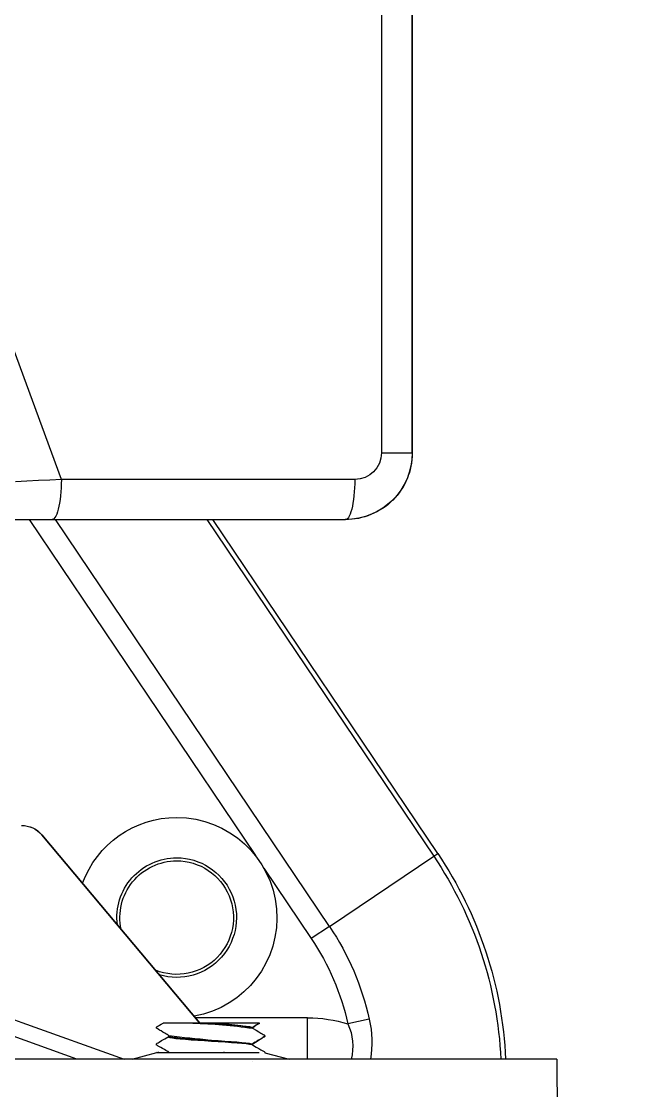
# Model space of a CAD drawing. Header units: millimetres. Extents: x -225363 to 347188, y -782467 to 813415.
# Drawn here: x 51036.3 to 51081.4, y 20523.5 to 20603.5 of the extents above; entities that cross this region are included whole.
import ezdxf

# ---------------------------------------------------------------- set-up
doc = ezdxf.new("R2010")
doc.units = ezdxf.units.MM

# ---------------------------------------------------------------- blocks, each defined once
blk = doc.blocks.new('MB bom')
at = {"color": 8, "linetype": 'Continuous'}
for p, q in [((-199063.151, 638736.989), (-199069.151, 638737.041)), ((-199063.151, 638736.989), (-199063.151, 638672.041)), ((-199053.208, 638719.975), (-199047.956, 638727.776)), ((-199047.956, 638727.776), (-199047.754, 638728.076)), ((-199022.75, 638710.804), (-199047.956, 638727.776)), ((-199047.754, 638728.076), (-199022.75, 638711.24)), ((-198921.422, 638726.174), (-199017.78, 638726.174)), ((-199017.751, 638726.173), (-198921.452, 638726.174)), ((-199017.751, 638723.868), (-199017.751, 638726.173)), ((-198921.452, 638723.869), (-199017.751, 638723.868)), ((-199060.163, 638722.953), (-199060.515, 638721.353)), ((-199021.758, 638721.69), (-199021.98, 638721.638)), ((-199021.514, 638721.735), (-199021.758, 638721.69)), ((-199021.251, 638721.775), (-199021.514, 638721.735)), ((-199020.971, 638721.808), (-199021.251, 638721.775)), ((-199020.678, 638721.834), (-199020.971, 638721.808)), ((-199020.374, 638721.853), (-199020.678, 638721.834)), ((-199020.064, 638721.864), (-199020.374, 638721.853)), ((-199019.751, 638721.868), (-199020.064, 638721.864)), ((-199019.751, 638721.868), (-199019.75, 638699.906)), ((-199022.734, 638721.246), (-199022.751, 638721.173)), ((-199022.75, 638699.21), (-199022.751, 638721.173)), ((-199022.75, 638604.291), (-199022.75, 638721.161)), ((-199022.685, 638721.318), (-199022.734, 638721.246)), ((-199022.604, 638721.388), (-199022.685, 638721.318)), ((-199022.491, 638721.456), (-199022.604, 638721.388)), ((-199022.349, 638721.521), (-199022.491, 638721.456)), ((-199022.178, 638721.582), (-199022.349, 638721.521)), ((-199021.98, 638721.638), (-199022.178, 638721.582)), ((-199053.208, 638719.975), (-199054.123, 638718.616)), ((-199053.208, 638719.975), (-199022.75, 638699.467)), ((-199048.841, 638715.059), (-199054.123, 638718.616)), ((-199063.151, 638718.341), (-199060.051, 638718.341)), ((-199060.051, 638718.341), (-199060.051, 638709.94)), ((-199062.666, 638715.138), (-199063.151, 638716.946)), ((-199062.666, 638715.138), (-199062.666, 638715.138)), ((-199062.63, 638715.131), (-199062.666, 638715.138)), ((-199062.651, 638712.116), (-199062.651, 638714.703)), ((-199062.613, 638715.12), (-199062.63, 638715.131)), ((-199062.599, 638715.107), (-199062.613, 638715.12)), ((-199062.587, 638715.088), (-199062.599, 638715.107)), ((-199062.55, 638715.026), (-199062.587, 638715.088)), ((-199062.494, 638714.931), (-199062.55, 638715.026)), ((-199062.445, 638714.847), (-199062.494, 638714.931)), ((-199062.36, 638714.7), (-199062.445, 638714.847)), ((-199062.239, 638714.491), (-199062.36, 638714.7)), ((-199062.081, 638714.219), (-199062.239, 638714.491)), ((-199061.842, 638714.485), (-199061.878, 638714.422)), ((-199061.804, 638714.549), (-199061.842, 638714.485)), ((-199061.735, 638714.669), (-199061.804, 638714.549)), ((-199061.621, 638714.865), (-199061.735, 638714.669)), ((-199061.538, 638715.005), (-199061.621, 638714.865)), ((-199061.493, 638715.079), (-199061.538, 638715.005)), ((-199061.456, 638715.126), (-199061.493, 638715.079)), ((-199061.431, 638715.136), (-199061.456, 638715.126)), ((-199061.419, 638715.138), (-199061.431, 638715.136)), ((-199061.412, 638715.138), (-199061.419, 638715.138)), ((-199061.397, 638715.136), (-199061.412, 638715.138)), ((-199061.368, 638715.124), (-199061.397, 638715.136)), ((-199061.347, 638715.104), (-199061.368, 638715.124)), ((-199061.335, 638715.086), (-199061.347, 638715.104)), ((-199061.299, 638715.024), (-199061.335, 638715.086)), ((-199061.242, 638714.928), (-199061.299, 638715.024)), ((-199061.192, 638714.841), (-199061.242, 638714.928)), ((-199061.106, 638714.694), (-199061.192, 638714.841)), ((-199060.986, 638714.486), (-199061.106, 638714.694)), ((-199060.83, 638714.218), (-199060.986, 638714.486)), ((-199060.451, 638714.747), (-199060.451, 638714.757)), ((-199060.451, 638714.715), (-199060.451, 638710.707)), ((-199063.287, 638714.2), (-199063.288, 638714.2)), ((-199062.056, 638714.152), (-199062.081, 638714.212)), ((-199062.064, 638714.206), (-199062.078, 638714.217)), ((-199062.038, 638714.2), (-199062.064, 638714.206)), ((-199062.022, 638713.989), (-199062.056, 638714.152)), ((-199062.036, 638714.191), (-199062.038, 638714.191)), ((-199062.003, 638714.211), (-199062.037, 638714.2)), ((-199062.026, 638714.193), (-199062.036, 638714.191)), ((-199061.993, 638714.117), (-199062.026, 638714.193)), ((-199061.988, 638713.747), (-199062.022, 638713.989)), ((-199061.98, 638714.239), (-199062.003, 638714.211)), ((-199061.959, 638713.956), (-199061.993, 638714.117)), ((-199061.956, 638713.436), (-199061.988, 638713.747)), ((-199061.948, 638714.3), (-199061.98, 638714.239)), ((-199061.925, 638713.716), (-199061.959, 638713.956)), ((-199061.878, 638714.422), (-199061.948, 638714.3)), ((-199061.893, 638713.409), (-199061.925, 638713.716)), ((-199060.815, 638714.206), (-199060.828, 638714.216)), ((-199060.788, 638714.2), (-199060.815, 638714.206)), ((-199060.806, 638714.195), (-199060.811, 638714.2)), ((-199060.78, 638714.197), (-199060.788, 638714.192)), ((-199060.747, 638714.131), (-199060.78, 638714.197)), ((-199060.713, 638713.98), (-199060.747, 638714.131)), ((-199060.679, 638713.75), (-199060.713, 638713.98)), ((-199060.647, 638713.45), (-199060.679, 638713.75)), ((-199022.75, 638697.492), (-199047.907, 638714.43)), ((-199061.925, 638713.066), (-199061.956, 638713.436)), ((-199061.891, 638712.634), (-199061.925, 638713.066)), ((-199061.862, 638713.043), (-199061.893, 638713.409)), ((-199061.829, 638712.616), (-199061.862, 638713.043)), ((-199060.616, 638713.092), (-199060.647, 638713.45)), ((-199060.583, 638712.672), (-199060.616, 638713.092)), ((-199062.67, 638712.134), (-199062.67, 638707.231)), ((-199062.651, 638712.116), (-199062.67, 638712.134)), ((-199062.651, 638712.116), (-199062.651, 638712.038)), ((-199061.857, 638712.156), (-199061.891, 638712.634)), ((-199061.824, 638711.652), (-199061.857, 638712.156)), ((-199061.795, 638712.144), (-199061.829, 638712.616)), ((-199061.761, 638711.645), (-199061.795, 638712.144)), ((-199060.549, 638712.205), (-199060.583, 638712.672)), ((-199060.515, 638711.702), (-199060.549, 638712.205)), ((-199061.793, 638711.142), (-199061.824, 638711.652)), ((-199061.73, 638711.141), (-199061.761, 638711.645)), ((-199060.483, 638711.191), (-199060.515, 638711.702)), ((-199061.761, 638710.628), (-199061.793, 638711.142)), ((-199061.727, 638710.118), (-199061.761, 638710.628)), ((-199061.698, 638710.634), (-199061.73, 638711.141)), ((-199061.664, 638710.129), (-199061.698, 638710.634)), ((-199060.451, 638710.678), (-199060.483, 638711.191)), ((-199060.451, 638710.335), (-199060.473, 638710.691)), ((-199060.451, 638710.678), (-199060.451, 638710.707)), ((-199060.451, 638710.678), (-199060.451, 638709.739)), ((-199060.451, 638710.676), (-199060.451, 638710.363)), ((-199061.693, 638709.632), (-199061.727, 638710.118)), ((-199061.63, 638709.649), (-199061.664, 638710.129)), ((-199060.451, 638710.335), (-199060.451, 638710.276)), ((-199046.365, 638698.457), (-199060.451, 638710.276)), ((-199060.451, 638710.265), (-199046.365, 638698.448)), ((-199060.451, 638709.739), (-199060.451, 638707.52)), ((-199061.66, 638709.191), (-199061.693, 638709.632)), ((-199061.629, 638708.808), (-199061.66, 638709.191)), ((-199061.597, 638709.213), (-199061.63, 638709.649)), ((-199061.566, 638708.834), (-199061.597, 638709.213)), ((-199061.597, 638708.481), (-199061.629, 638708.808)), ((-199061.563, 638708.22), (-199061.597, 638708.481)), ((-199061.534, 638708.511), (-199061.566, 638708.834)), ((-199061.529, 638708.038), (-199061.563, 638708.22)), ((-199061.5, 638708.253), (-199061.534, 638708.511)), ((-199061.466, 638708.073), (-199061.5, 638708.253)), ((-199061.434, 638707.978), (-199061.466, 638708.073)), ((-199062.662, 638707.96), (-199062.639, 638707.956)), ((-199062.639, 638707.956), (-199062.619, 638707.942)), ((-199062.619, 638707.942), (-199062.582, 638707.88)), ((-199062.582, 638707.88), (-199062.546, 638707.815)), ((-199062.546, 638707.815), (-199062.494, 638707.723)), ((-199062.494, 638707.723), (-199062.431, 638707.615)), ((-199062.431, 638707.615), (-199062.358, 638707.489)), ((-199062.358, 638707.489), (-199062.281, 638707.357)), ((-199062.281, 638707.357), (-199062.167, 638707.161)), ((-199061.866, 638707.235), (-199061.763, 638707.412)), ((-199061.763, 638707.412), (-199061.626, 638707.648)), ((-199061.626, 638707.648), (-199061.455, 638707.942)), ((-199061.496, 638707.942), (-199061.529, 638708.038)), ((-199061.465, 638707.929), (-199061.496, 638707.942)), ((-199061.455, 638707.951), (-199061.465, 638707.929)), ((-199061.453, 638707.944), (-199061.439, 638707.955)), ((-199061.439, 638707.955), (-199061.413, 638707.96)), ((-199061.413, 638707.97), (-199061.434, 638707.978)), ((-199061.412, 638707.96), (-199061.37, 638707.941)), ((-199061.37, 638707.941), (-199061.344, 638707.896)), ((-199061.344, 638707.896), (-199061.315, 638707.845)), ((-199061.315, 638707.845), (-199061.299, 638707.817)), ((-199061.299, 638707.817), (-199061.253, 638707.738)), ((-199061.253, 638707.738), (-199061.203, 638707.653)), ((-199061.203, 638707.653), (-199061.12, 638707.51)), ((-199061.12, 638707.51), (-199061.037, 638707.366)), ((-199061.037, 638707.366), (-199061.002, 638707.306)), ((-199061.002, 638707.306), (-199060.972, 638707.256)), ((-199060.606, 638707.252), (-199060.526, 638707.389)), ((-199060.526, 638707.389), (-199060.449, 638707.523)), ((-199063.151, 638705.214), (-199062.66, 638707.045)), ((-199062.661, 638707.045), (-199062.651, 638707.126)), ((-199062.651, 638707.206), (-199062.651, 638707.126)), ((-199062.167, 638707.161), (-199062.13, 638707.1)), ((-199062.13, 638707.1), (-199062.105, 638707.059)), ((-199062.105, 638707.059), (-199062.089, 638707.041)), ((-199062.089, 638707.041), (-199062.064, 638707.027)), ((-199062.064, 638707.027), (-199062.005, 638707.03)), ((-199062.005, 638707.03), (-199061.981, 638707.046)), ((-199061.981, 638707.046), (-199061.971, 638707.058)), ((-199061.971, 638707.058), (-199061.958, 638707.078)), ((-199061.958, 638707.078), (-199061.921, 638707.141)), ((-199061.921, 638707.141), (-199061.866, 638707.235)), ((-199060.972, 638707.256), (-199060.926, 638707.188)), ((-199060.926, 638707.188), (-199060.909, 638707.167)), ((-199060.909, 638707.167), (-199060.892, 638707.146)), ((-199060.892, 638707.146), (-199060.884, 638707.134)), ((-199060.884, 638707.134), (-199060.88, 638707.128)), ((-199060.88, 638707.128), (-199060.876, 638707.121)), ((-199060.876, 638707.121), (-199060.872, 638707.114)), ((-199060.872, 638707.114), (-199060.868, 638707.107)), ((-199060.868, 638707.107), (-199060.864, 638707.1)), ((-199060.864, 638707.1), (-199060.86, 638707.092)), ((-199060.86, 638707.092), (-199060.844, 638707.061)), ((-199060.844, 638707.061), (-199060.834, 638707.047)), ((-199060.834, 638707.047), (-199060.822, 638707.036)), ((-199060.822, 638707.036), (-199060.807, 638707.028)), ((-199060.807, 638707.028), (-199060.791, 638707.025)), ((-199060.791, 638707.025), (-199060.776, 638707.025)), ((-199060.776, 638707.025), (-199060.763, 638707.027)), ((-199060.763, 638707.027), (-199060.752, 638707.031)), ((-199060.752, 638707.031), (-199060.744, 638707.036)), ((-199060.744, 638707.036), (-199060.731, 638707.046)), ((-199060.731, 638707.046), (-199060.718, 638707.062)), ((-199060.718, 638707.062), (-199060.701, 638707.09)), ((-199060.701, 638707.09), (-199060.646, 638707.184)), ((-199060.646, 638707.184), (-199060.606, 638707.252)), ((-199060.407, 638696.943), (-199063.151, 638704.605)), ((-199063.151, 638701.069), (-199059.815, 638691.83)), ((-199022.734, 638699.283), (-199022.75, 638699.21)), ((-199022.685, 638699.355), (-199022.734, 638699.283)), ((-199022.604, 638699.425), (-199022.685, 638699.355)), ((-199022.491, 638699.493), (-199022.604, 638699.425)), ((-199022.348, 638699.558), (-199022.491, 638699.493)), ((-199022.177, 638699.619), (-199022.348, 638699.558)), ((-199021.98, 638699.676), (-199022.177, 638699.619)), ((-199021.758, 638699.727), (-199021.98, 638699.676)), ((-199021.514, 638699.773), (-199021.758, 638699.727)), ((-199021.25, 638699.813), (-199021.514, 638699.773)), ((-199020.971, 638699.846), (-199021.25, 638699.813)), ((-199020.677, 638699.872), (-199020.971, 638699.846)), ((-199020.374, 638699.891), (-199020.677, 638699.872)), ((-199020.064, 638699.902), (-199020.374, 638699.891)), ((-199019.75, 638699.906), (-199020.064, 638699.902)), ((-199019.75, 638699.906), (-199019.794, 638699.054)), ((-199019.75, 638699.906), (-199005.877, 638694.811)), ((-199022.75, 638694.727), (-199022.75, 638699.21)), ((-199019.794, 638699.054), (-199019.838, 638698.196)), ((-199046.365, 638698.457), (-199046.365, 638698.448)), ((-199019.838, 638698.196), (-199019.882, 638697.332)), ((-199059.815, 638695.283), (-199060.407, 638696.943)), ((-199019.882, 638697.332), (-199019.926, 638696.465))]:
    blk.add_line(p, q, dxfattribs=at)
for centre, radius, start, end in [((-199064.509, 638703.191), 30, 56.0463, 87.40425), ((-199064.509, 638703.191), 29.638, 56.0463, 87.37255), ((-199017.751, 638721.173), 5, 90.00033, 180), ((-199017.768, 638721.191), 4.983, 90.14191, 180.33984), ((-199017.751, 638721.868), 2, 90.00033, 180), ((-199061.867, 638715.579), 7.568, 76.98682, 99.76285), ((-199064.509, 638703.191), 20.234, 56.0463, 77.59626), ((-199062.169, 638717.831), 3.891, 64.85019, 104.61719), ((-199064.509, 638703.191), 18.596, 56.0463, 77.59626), ((-199070.051, 638718.341), 10, 0, 17.52811), ((-199052.551, 638708.541), 7.5, 0, 169.99445), ((-199042.878, 638702.005), 22.729, 144.70946, 147.5506), ((-199063.089, 638716.003), 2.913, 321.82444, 334.67566), ((-199062.944, 638715.943), 2.773, 321.05642, 333.78009), ((-198785.928, 638738.599), 277.184, 185.0501, 186.3457), ((-199101.099, 638708.539), 40.666, 1.6909, 8.01369), ((-199077.168, 638710.862), 16.718, 359.46872, 11.51647), ((-199052.551, 638708.541), 4.475, 0, 196.91058), ((-199052.551, 638708.541), 4.25, 0, 201.9095), ((-199052.551, 638708.541), 4.25, 258.0905, 0), ((-199052.551, 638708.541), 4.475, 263.08942, 0), ((-199052.551, 638708.541), 7.5, 290.00555, 0), ((-199062.261, 638707.156), 0.415, 169.56212, 195.49296), ((-199047.651, 638696.924), 2, 0, 50), ((-199047.651, 638696.916), 2, 0, 50.00268)]:
    blk.add_arc(centre, radius, start, end, dxfattribs=at)
blk = doc.blocks.new('PMBCB')
h = blk.add_hatch()
h.set_pattern_fill('BTCT2', color=8, scale=30, pattern_type=2)
h.set_pattern_definition([(50, (-27194.2, -11189.96), (215.17805, -18.8256), [22.5, -247.5]), (355, (-27194.2, -11189.96), (-41.6254, 225.6576), [18, -198]), (100.4514, (-27176.26, -11191.53), (173.5528, 206.8319), [19.122, -210.3426]), (46.1842, (-27194.2, -11129.96), (320.1723, -49.6557), [33.75, -371.25]), (96.6356, (-27167.5, -11134.1), (280.3988, 292.2354), [28.683, -315.514]), (351.1842, (-27194.2, -11129.96), (280.3986, 292.2356), [27, -297]), (21, (-27164.2, -11144.96), (179.0721, -120.7857), [22.5, -247.5]), (326, (-27164.2, -11144.96), (72.9946, 217.545), [18, -198]), (71.4514, (-27149.27, -11155.03), (252.0668, 96.7591), [19.122, -210.3426]), (37.5, (-27194.194, -11189.96), (3.64796, 99.86816), [0, -195.6, 0, -201, 0, -198.75]), (7.5, (-27194.19, -11189.96), (78.92086, 118.3235), [0, -114.6, 0, -191.1, 0, -75.75]), (327.5, (-27261.094, -11189.96), (160.14673, -6.76646), [0, -75, 0, -234, 0, -310.5]), (317.5, (-27291.1, -11189.96), (174.95585, 30.0315), [0, -97.5, 0, -155.4, 0, -220.5]), (45, (-27194.19, -11189.96), (-63.6396, 63.6396), []), (45, (-27194.19, -11168.96), (-63.6396, 63.6396), [])])
h.paths.add_polyline_path([(6600, 2700), (-2900, 2700), (-2900, -200), (6600, -200)])
h.paths.add_polyline_path([(5000, 2500), (5000, 0), (0, 0), (0, 2500)], flags=16)
h.paths.add_polyline_path([(5200, 2500), (6400, 2500), (6400, 0), (5200, 0)], flags=16)
h.paths.add_polyline_path([(-200, 2500), (-200, 0), (-2700, 0), (-2700, 2500)], flags=16)
h.paths.add_polyline_path([(5350.968, 389.341), (6075.73, 389.341), (6075.73, 539.341), (5350.968, 539.341)], flags=0)
h.paths.add_polyline_path([(5451.738, 547.351), (5986.024, 547.351), (5986.024, 775.923), (5451.738, 775.923)], flags=0)
h.paths.add_polyline_path([(4155.052, 389.341), (4879.814, 389.341), (4879.814, 539.341), (4155.052, 539.341)], flags=0)
h.paths.add_polyline_path([(4255.822, 547.351), (4790.108, 547.351), (4790.108, 775.923), (4255.822, 775.923)], flags=0)
h.paths.add_polyline_path([(-1032.124, 389.341), (-307.362, 389.341), (-307.362, 539.341), (-1032.124, 539.341)], flags=0)
h.paths.add_polyline_path([(-931.354, 547.351), (-397.069, 547.351), (-397.069, 775.923), (-931.354, 775.923)], flags=0)
at = {"color": 8, "xscale": -0.998699011935332, "yscale": 0.998699011935332, "zscale": 0.998699011935332, "rotation": 270}
blk.add_blockref('MB bom', (-637462.743, 200790.955), dxfattribs=at)

msp = doc.modelspace()

# ---------------------------------------------------------------- block references
msp.add_blockref('PMBCB', (50633.078, 18539.09))

doc.saveas('drawing.dxf')
